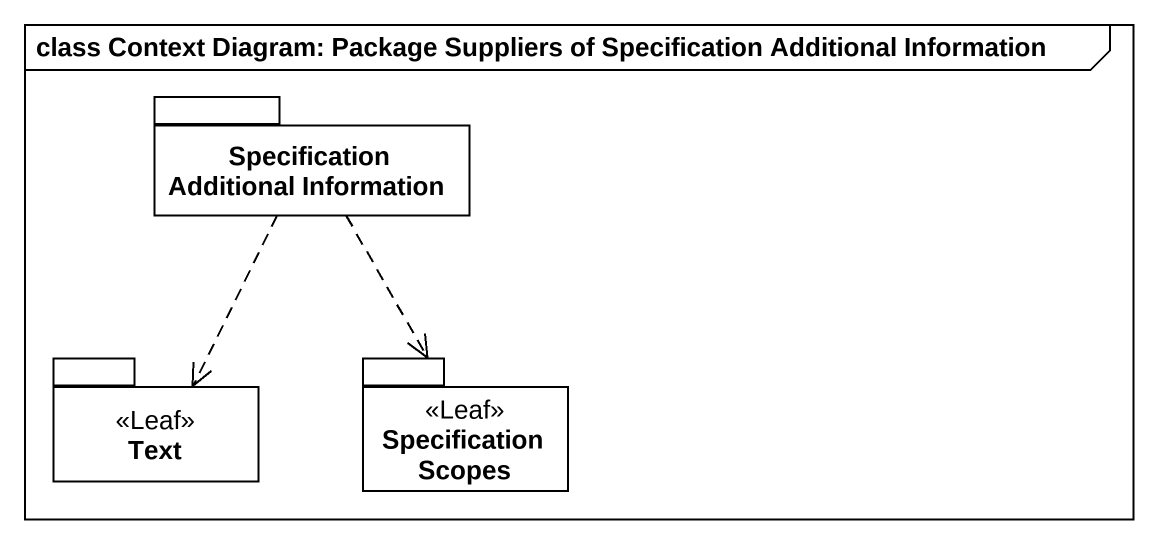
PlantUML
@startuml
mainframe class Context Diagram: Package Suppliers of Specification Additional Information
package "Specification Additional Information" as Specification_Additional {
}
package Text <<Leaf>> {
}
package "Specification Scopes" as Specification_Scopes <<Leaf>> {
}
Specification_Additional ..> Text
Specification_Additional ..> Specification_Scopes
@enduml
